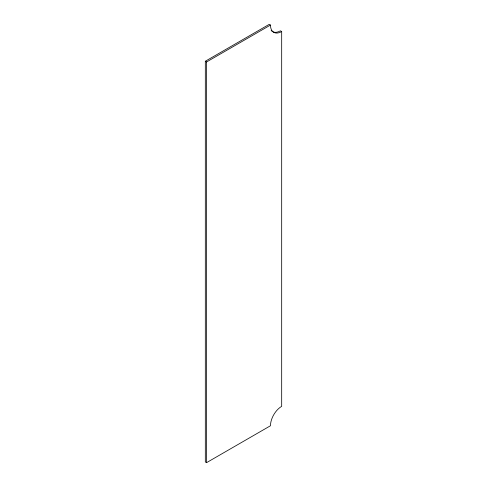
<?xml version="1.0" encoding="UTF-8"?>
<svg xmlns="http://www.w3.org/2000/svg" width="487" height="487" viewBox="0 0 487 487"><rect width="100%" height="100%" fill="white"/><g stroke="black" fill="none" stroke-linecap="round" stroke-linejoin="round"><path stroke-width="0.73" d="M205.319 61.246L269.232 24.35L270.474 25.068A15.846 9.15 -60 0 0 281.681 31.539L281.681 406.347A15.846 9.15 -60 0 0 270.474 425.754L206.567 462.65L205.319 461.932L205.319 61.246L206.567 61.965L270.474 25.068M281.681 31.539L280.433 30.821A15.846 9.15 -60 0 1 271.162 30.498M206.567 61.965L206.567 462.65"/></g></svg>
